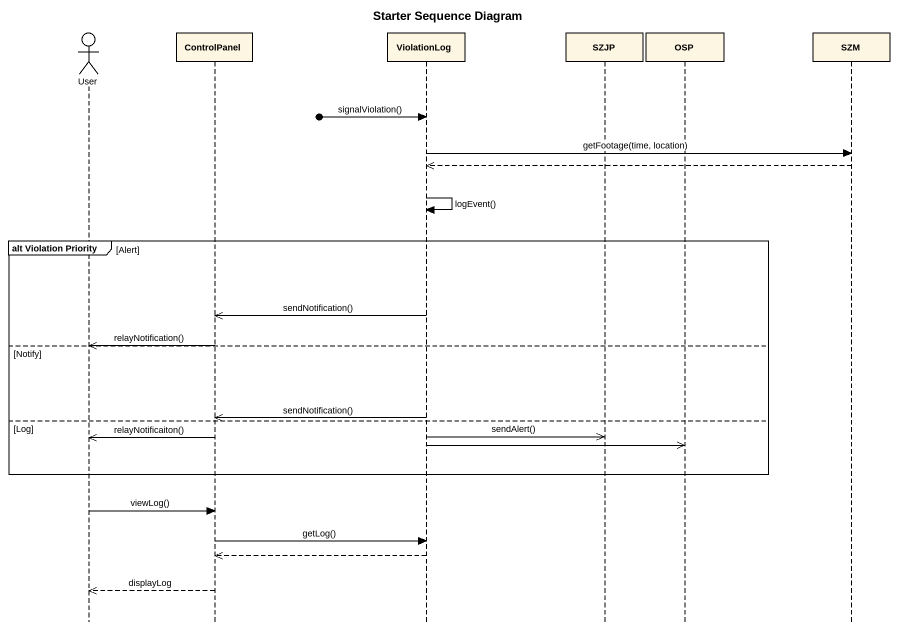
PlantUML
@startuml
title Starter Sequence Diagram
hide footbox
actor User
participant ControlPanel
participant ViolationLog
participant SZJP
participant OSP
participant SZM

[o-> ViolationLog : signalViolation()
ViolationLog -> SZM : getFootage(time, location)
SZM -->> ViolationLog
ViolationLog -> ViolationLog : logEvent()
group alt Violation Priority [Alert]
  ViolationLog ->> ControlPanel : sendNotification()
else Notify
  ControlPanel ->> User : relayNotification()
  ViolationLog ->> ControlPanel : sendNotification()
else Log
  ViolationLog ->> SZJP : sendAlert()
  ControlPanel ->> User : relayNotificaiton()
  ViolationLog ->> OSP
end
User -> ControlPanel : viewLog()
ControlPanel -> ViolationLog : getLog()
ViolationLog -->> ControlPanel
ControlPanel -->> User : displayLog
@enduml
